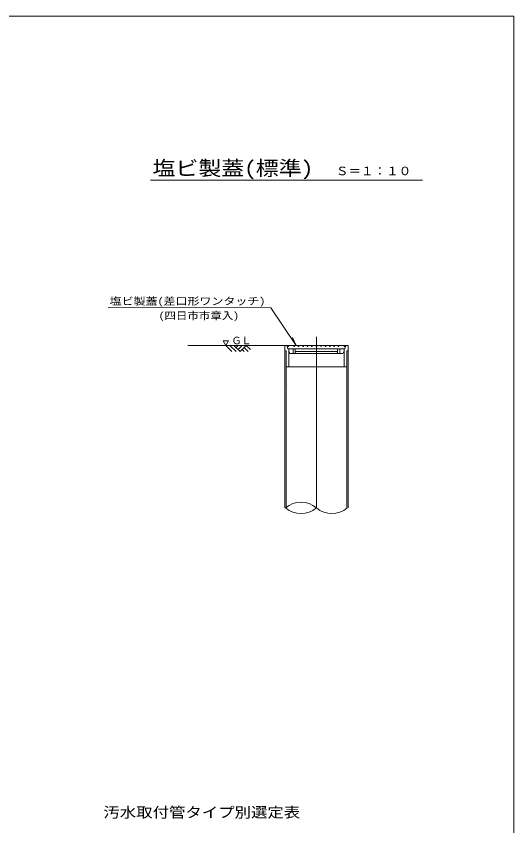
# Model space of a CAD drawing. Units: millimetres on the paper, with parts at other scales. Extents: x -398 to 406, y -282 to 282.
# Drawn here: x 231 to 405.5, y -2.2 to 282 of the extents above; entities that cross this region are included whole.
import ezdxf
from ezdxf.enums import TextEntityAlignment as Align

# ---------------------------------------------------------------- set-up
doc = ezdxf.new("R2010")
doc.units = ezdxf.units.MM
for name, color, linetype, lineweight in [('0-1__0-1__0-1_', 7, 'Continuous', 18), ('0-2__0-2__0-2_', 7, 'Continuous', 18), ('0-3__0-3__0-3_', 7, 'Continuous', 18), ('0-4__0-4__F-F_作業___1', 7, 'Continuous', 18), ('0-5__0-5_ADD_LINE', 7, 'Continuous', 18)]:
    doc.layers.add(name, color=color, linetype=linetype, lineweight=lineweight)
doc.styles.add('ＭＳ ゴシック', font='')
doc.styles.get('ＭＳ ゴシック').set_extended_font_data('MS Gothic')

msp = doc.modelspace()

# ---------------------------------------------------------------- linework, layer by layer
at = {"layer": '0-1__0-1__0-1_'}
for p, q in [((278.126, 224.424), (373.49, 224.424)), ((347.37, 166.418), (325.192, 166.418)), ((341.081, 166.418), (341.081, 166.008)), ((347.37, 166.418), (347.37, 164.543)), ((325.192, 164.543), (325.192, 109.418)), ((325.633, 164.543), (325.633, 109.545)), ((329.216, 164.331), (328.88, 164.036)), ((343.347, 164.331), (329.216, 164.331)), ((343.347, 164.331), (343.682, 164.036)), ((345.58, 163.656), (345.961, 164.503)), ((346.93, 164.543), (346.93, 109.418)), ((347.37, 164.543), (347.37, 109.418)), ((325.633, 159.407), (325.737, 158.918)), ((346.93, 159.407), (346.826, 158.918)), ((346.826, 158.918), (325.737, 158.918)), ((326.131, 152.418), (326.131, 152.312))]:
    msp.add_line(p, q, dxfattribs=at)
for points in [[(325.192, 164.543), (325.633, 164.543), (325.633, 159.407)], [(345.58, 163.656), (326.982, 163.656), (326.601, 164.503)], [(347.37, 164.543), (346.93, 164.543), (346.93, 159.407)]]:
    msp.add_lwpolyline(points, dxfattribs=at)
for centre, start, end in [((330.881, 103.128), 49.3537, 130.6463), ((330.881, 103.128), 49.3537, 130.6463), ((330.881, 115.708), 229.35371, 310.64629), ((330.881, 115.708), 229.35371, 310.64629), ((341.681, 115.708), 229.35371, 310.64629), ((341.681, 115.708), 229.35371, 310.64629)]:
    msp.add_arc(centre, 8.29, start, end, dxfattribs=at)
at = {"layer": '0-2__0-2__0-2_'}
for p, q in [((320.325, 179.674), (263.272, 179.711)), ((329.178, 166.418), (320.325, 179.674)), ((303.559, 168.042), (305.434, 168.042)), ((327.928, 169.191), (329.178, 166.418)), ((336.281, 109.418), (336.281, 169.418)), ((336.281, 169.414), (336.281, 155.168)), ((326.281, 166.418), (291.164, 166.418)), ((304.497, 166.418), (306.673, 164.242)), ((305.919, 166.418), (308.096, 164.242)), ((307.341, 166.418), (309.518, 164.242)), ((307.428, 166.418), (307.385, 166.375)), ((308.85, 166.418), (308.096, 165.664)), ((310.272, 166.418), (308.807, 164.953)), ((311.694, 166.418), (309.518, 164.242)), ((310.229, 164.953), (310.94, 164.242)), ((310.94, 165.664), (312.362, 164.242)), ((311.694, 166.418), (313.117, 164.996)), ((325.192, 166.418), (325.192, 164.543)), ((326.083, 166.418), (326.083, 166.008)), ((326.344, 166.418), (326.344, 166.008)), ((326.531, 166.008), (326.344, 166.008)), ((326.531, 166.418), (326.531, 166.008)), ((326.601, 165.197), (326.601, 158.918)), ((328.095, 165.197), (328.095, 163.656)), ((328.406, 166.418), (328.406, 166.008)), ((328.632, 166.008), (328.406, 166.008)), ((328.632, 166.418), (328.632, 166.008)), ((328.88, 165.197), (328.88, 163.656)), ((329.945, 166.418), (329.945, 166.008)), ((330.169, 166.008), (329.945, 166.008)), ((330.169, 166.418), (330.169, 166.008)), ((331.481, 166.418), (331.481, 166.008)), ((331.708, 166.008), (331.481, 166.008)), ((331.708, 166.418), (331.708, 166.008)), ((333.021, 166.418), (333.021, 166.008)), ((333.244, 166.008), (333.021, 166.008)), ((333.244, 166.418), (333.244, 166.008)), ((334.556, 166.418), (334.556, 166.008)), ((334.785, 166.008), (334.556, 166.008)), ((334.785, 166.418), (334.785, 166.008)), ((336.169, 166.418), (336.169, 166.008)), ((336.394, 166.418), (336.394, 166.008)), ((337.777, 166.418), (337.777, 166.008)), ((338.006, 166.008), (337.777, 166.008)), ((338.006, 166.418), (338.006, 166.008)), ((339.319, 166.418), (339.319, 166.008)), ((339.542, 166.008), (339.319, 166.008)), ((339.542, 166.418), (339.542, 166.008)), ((340.855, 166.418), (340.855, 166.008)), ((341.081, 166.008), (340.855, 166.008)), ((342.394, 166.418), (342.394, 166.008)), ((342.618, 166.008), (342.394, 166.008)), ((342.618, 166.418), (342.618, 166.008)), ((343.682, 165.197), (343.682, 163.656)), ((343.93, 166.418), (343.93, 166.008)), ((344.156, 166.008), (343.93, 166.008)), ((344.156, 166.418), (344.156, 166.008)), ((344.468, 165.197), (344.468, 163.656)), ((345.961, 165.197), (345.961, 158.918)), ((346.031, 166.418), (346.031, 166.008)), ((346.219, 166.008), (346.031, 166.008)), ((346.219, 166.418), (346.219, 166.008)), ((346.479, 166.008), (346.296, 165.197)), ((346.479, 166.418), (346.479, 166.008))]:
    msp.add_line(p, q, dxfattribs=at)
for points in [[(303.559, 168.042), (304.497, 166.418), (305.434, 168.042)], [(326.083, 166.008), (326.267, 165.197), (346.296, 165.197)], [(336.394, 166.008), (336.281, 166.008), (336.169, 166.008)]]:
    msp.add_lwpolyline(points, dxfattribs=at)
at = {"layer": '0-4__0-4__F-F_作業___1'}
for p, q in [((-398, 282), (405.5, 282)), ((405.5, 282), (405.5, -282))]:
    msp.add_line(p, q, dxfattribs=at)
at = {"layer": '0-5__0-5_ADD_LINE'}
msp.add_line((326.281, 166.418), (345.817, 166.418), dxfattribs=at)

# ---------------------------------------------------------------- texts
at = {"layer": '0-1__0-1__0-1_', "style": 'ＭＳ ゴシック'}
for s, height, width, p in [('塩ビ製蓋(標準)', 5.132, 1.15, (278.792, 224.54)), ('Ｓ＝１：１０', 2.933, 1.1, (343.135, 225.286))]:
    msp.add_text(s, height=height, dxfattribs=dict(at, width=width)).set_placement(p, align=Align.BOTTOM_LEFT)
at = {"layer": '0-2__0-2__0-2_', "style": 'ＭＳ ゴシック'}
for s, width, p in [('塩ビ製蓋(差口形ワンタッチ)', 1.2, (263.773, 179.919)), ('(四日市市章入)', 1.15, (280.982, 174.808))]:
    msp.add_text(s, height=2.566, dxfattribs=dict(at, width=width)).set_placement(p, align=Align.BOTTOM_LEFT)
msp.add_text('ＧＬ', height=2.566, dxfattribs=at).set_placement((306.5, 166.07), align=Align.BOTTOM_LEFT)
at = {"layer": '0-3__0-3__0-3_', "style": 'ＭＳ ゴシック', "width": 1.15}
msp.add_text('汚水取付管タイプ別選定表', height=3.666, dxfattribs=at).set_placement((261.59, -0.393), align=Align.BOTTOM_LEFT)

doc.saveas('drawing.dxf')
